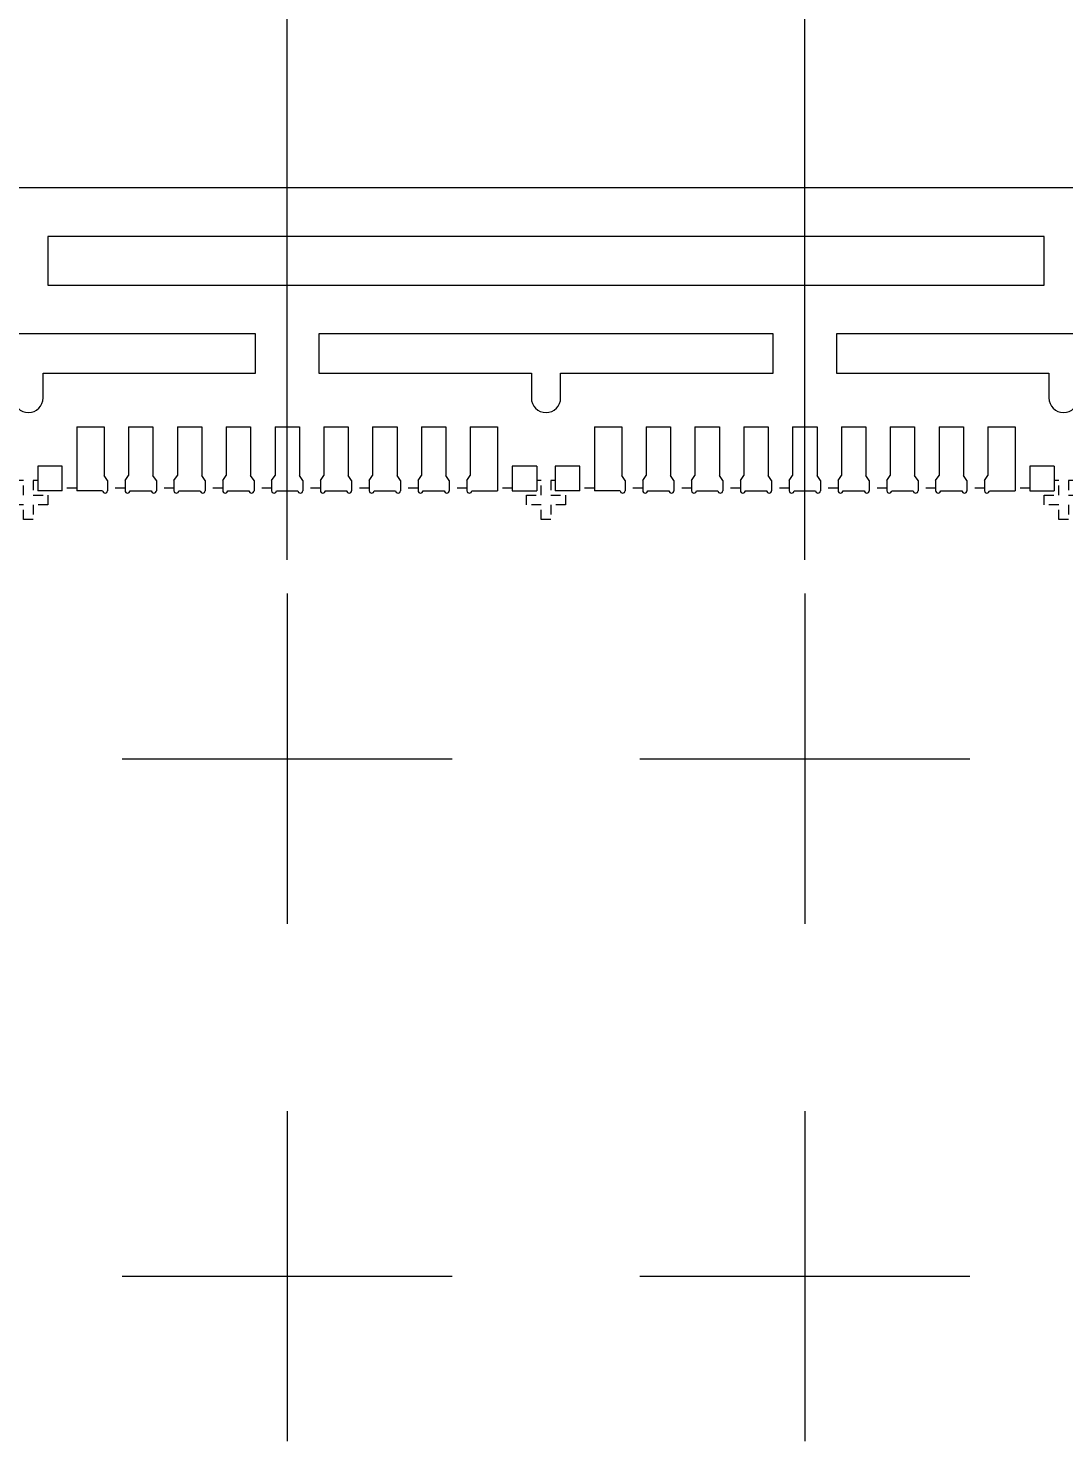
# Model space of a CAD drawing. Extents: x -6879 to 1236, y -1283 to -95.
# Drawn here: x -6777.12 to -6766.52, y -1083.48 to -1068.93 of the extents above; entities that cross this region are included whole.
import ezdxf

# ---------------------------------------------------------------- set-up
doc = ezdxf.new("R2010")
doc.units = 0
doc.header["$LTSCALE"] = 5
doc.header["$MEASUREMENT"] = 0
doc.header["$PDMODE"] = 3
for name, pattern in [('0', [0]), ('CENTER', [2, 1.25, -0.25, 0.25, -0.25]), ('HIDDEN', [0.375, 0.25, -0.125])]:
    doc.linetypes.add(name, pattern=pattern)
doc.layers.get('Defpoints').update_dxf_attribs({"linetype": 'CONTINUOUS'})
for name, color, linetype in [('1', 7, 'CONTINUOUS'), ('1D', 4, 'CONTINUOUS'), ('\\M+5B1EA\\M+5D7A2', 4, '0')]:
    doc.layers.add(name, color=color, linetype=linetype)
doc.layers.add('center', color=1, linetype='CONTINUOUS', lineweight=18)
doc.styles.add('\\M+5CBCE\\M+5CCE5', font='SimSun.ttf')
doc.styles.add('SIMPLEX', font='SIMPLEX')
doc.dimstyles.get("Standard").update_dxf_attribs({"dimscale": 0.12, "dimtxt": 1, "dimasz": 1, "dimexe": 0.3, "dimexo": 0.3, "dimgap": 0.3, "dimtad": 0, "dimdec": 3, "dimzin": 0, "dimdsep": 46, "dimtxsty": 'SIMPLEX', "dimcen": 0.5, "dimclrd": 256, "dimclre": 256, "dimclrt": 256, "dimadec": 0, "dimazin": 0, "dimtfac": 1, "dimtdec": 3, "dimtofl": 0, "dimtmove": 0, "dimatfit": 0, "dimfxl": 0, "dimtolj": 1, "dimtzin": 0, "dimlwd": -1, "dimlwe": -1, "dimarcsym": 0})

# ---------------------------------------------------------------- blocks, each defined once
blk = doc.blocks.new('*D62')
at = {"layer": '\\M+5B1EA\\M+5D7A2', "linetype": 'Continuous', "lineweight": 5}
for p, q in [((-6790.819, -1140.6), (-6790.819, -1149.597)), ((-6790.819, -1149.597), (-6789.361, -1149.837)), ((-6789.361, -1149.837), (-6789.361, -1150.077))]:
    blk.add_line(p, q, dxfattribs=at)
at = {"layer": 'Defpoints', "color": 0}
for p in [(-6756.069, -1068.076), (-6790.819, -1140.564), (-6789.361, -1150.077)]:
    blk.add_point(p, dxfattribs=at)
at = {"layer": '\\M+5B1EA\\M+5D7A2', "lineweight": 5, "insert": (-6789.361, -1152.097), "char_height": 0.96, "attachment_point": 5, "rotation": 90, "style": '\\M+5CBCE\\M+5CCE5'}
blk.add_mtext('\\A1;34.750', dxfattribs=at)

msp = doc.modelspace()

# ---------------------------------------------------------------- linework, layer by layer
at = {"layer": '1', "color": 7, "lineweight": 5}
for p, q in [((-6776.6239, -1073.0135, -0.0291), (-6776.3439, -1073.0135, -0.0291)), ((-6776.3439, -1073.0135, -0.0291), (-6776.3439, -1073.5135, -0.0291)), ((-6776.0939, -1073.0135, -0.0291), (-6775.8439, -1073.0135, -0.0291)), ((-6776.0939, -1073.0135, -0.0291), (-6776.0939, -1073.5135, -0.0291)), ((-6775.8439, -1073.0135, -0.0291), (-6775.8439, -1073.5135, -0.0291)), ((-6775.5939, -1073.0135, -0.0291), (-6775.3439, -1073.0135, -0.0291)), ((-6775.5939, -1073.0135, -0.0291), (-6775.5939, -1073.5135, -0.0291)), ((-6775.3439, -1073.0135, -0.0291), (-6775.3439, -1073.5135, -0.0291)), ((-6775.0939, -1073.0135, -0.0291), (-6774.8439, -1073.0135, -0.0291)), ((-6775.0939, -1073.0135, -0.0291), (-6775.0939, -1073.5135, -0.0291)), ((-6774.8439, -1073.0135, -0.0291), (-6774.8439, -1073.5135, -0.0291)), ((-6774.5939, -1073.0135, -0.0291), (-6774.3439, -1073.0135, -0.0291)), ((-6774.5939, -1073.0135, -0.0291), (-6774.5939, -1073.5135, -0.0291)), ((-6774.3439, -1073.0135, -0.0291), (-6774.3439, -1073.5135, -0.0291)), ((-6774.0939, -1073.0135, -0.0291), (-6773.8439, -1073.0135, -0.0291)), ((-6774.0939, -1073.0135, -0.0291), (-6774.0939, -1073.5135, -0.0291)), ((-6773.8439, -1073.0135, -0.0291), (-6773.8439, -1073.5135, -0.0291)), ((-6773.5939, -1073.0135, -0.0291), (-6773.3439, -1073.0135, -0.0291)), ((-6773.5939, -1073.0135, -0.0291), (-6773.5939, -1073.5135, -0.0291)), ((-6773.3439, -1073.0135, -0.0291), (-6773.3439, -1073.5135, -0.0291)), ((-6773.0939, -1073.0135, -0.0291), (-6772.8439, -1073.0135, -0.0291)), ((-6773.0939, -1073.0135, -0.0291), (-6773.0939, -1073.5135, -0.0291)), ((-6772.8439, -1073.0135, -0.0291), (-6772.8439, -1073.5135, -0.0291)), ((-6772.5939, -1073.0135, -0.0291), (-6772.3139, -1073.0135, -0.0291)), ((-6772.5939, -1073.0135, -0.0291), (-6772.5939, -1073.5135, -0.0291)), ((-6771.3239, -1073.0135, -0.0291), (-6771.0439, -1073.0135, -0.0291)), ((-6771.0439, -1073.0135, -0.0291), (-6771.0439, -1073.5135, -0.0291)), ((-6770.7939, -1073.0135, -0.0291), (-6770.5439, -1073.0135, -0.0291)), ((-6770.7939, -1073.0135, -0.0291), (-6770.7939, -1073.5135, -0.0291)), ((-6770.5439, -1073.0135, -0.0291), (-6770.5439, -1073.5135, -0.0291)), ((-6770.2939, -1073.0135, -0.0291), (-6770.0439, -1073.0135, -0.0291)), ((-6770.2939, -1073.0135, -0.0291), (-6770.2939, -1073.5135, -0.0291)), ((-6770.0439, -1073.0135, -0.0291), (-6770.0439, -1073.5135, -0.0291)), ((-6769.7939, -1073.0135, -0.0291), (-6769.5439, -1073.0135, -0.0291)), ((-6769.7939, -1073.0135, -0.0291), (-6769.7939, -1073.5135, -0.0291)), ((-6769.5439, -1073.0135, -0.0291), (-6769.5439, -1073.5135, -0.0291)), ((-6769.2939, -1073.0135, -0.0291), (-6769.0439, -1073.0135, -0.0291)), ((-6769.2939, -1073.0135, -0.0291), (-6769.2939, -1073.5135, -0.0291)), ((-6769.0439, -1073.0135, -0.0291), (-6769.0439, -1073.5135, -0.0291)), ((-6768.7939, -1073.0135, -0.0291), (-6768.5439, -1073.0135, -0.0291)), ((-6768.7939, -1073.0135, -0.0291), (-6768.7939, -1073.5135, -0.0291)), ((-6768.5439, -1073.0135, -0.0291), (-6768.5439, -1073.5135, -0.0291)), ((-6768.2939, -1073.0135, -0.0291), (-6768.0439, -1073.0135, -0.0291)), ((-6768.2939, -1073.0135, -0.0291), (-6768.2939, -1073.5135, -0.0291)), ((-6768.0439, -1073.0135, -0.0291), (-6768.0439, -1073.5135, -0.0291)), ((-6767.7939, -1073.0135, -0.0291), (-6767.5439, -1073.0135, -0.0291)), ((-6767.7939, -1073.0135, -0.0291), (-6767.7939, -1073.5135, -0.0291)), ((-6767.5439, -1073.0135, -0.0291), (-6767.5439, -1073.5135, -0.0291)), ((-6767.2939, -1073.0135, -0.0291), (-6767.0139, -1073.0135, -0.0291)), ((-6767.2939, -1073.0135, -0.0291), (-6767.2939, -1073.5135, -0.0291))]:
    msp.add_line(p, q, dxfattribs=at)
at = {"layer": '1', "lineweight": 5}
for p, q in [((-6776.6239, -1073.0135, -0.0291), (-6776.6239, -1073.6685, -0.0291)), ((-6772.3139, -1073.0135, -0.0291), (-6772.3139, -1073.6685, -0.0291)), ((-6771.3239, -1073.0135, -0.0291), (-6771.3239, -1073.6685, -0.0291)), ((-6767.0139, -1073.0135, -0.0291), (-6767.0139, -1073.6685, -0.0291)), ((-6777.0239, -1073.4185, -0.0291), (-6777.0239, -1073.6685, -0.0291)), ((-6771.9139, -1073.4185, -0.0291), (-6771.9139, -1073.6685, -0.0291)), ((-6771.7239, -1073.4185, -0.0291), (-6771.7239, -1073.6685, -0.0291)), ((-6766.6139, -1073.4185, -0.0291), (-6766.6139, -1073.6685, -0.0291)), ((-6776.3089, -1073.5635, -0.0291), (-6776.3439, -1073.5135, -0.0291)), ((-6776.3089, -1073.5635, -0.0291), (-6776.3089, -1073.6685, -0.0291)), ((-6776.1289, -1073.5635, -0.0291), (-6776.0939, -1073.5135, -0.0291)), ((-6776.1289, -1073.5635, -0.0291), (-6776.1289, -1073.6685, -0.0291)), ((-6775.8089, -1073.5635, -0.0291), (-6775.8439, -1073.5135, -0.0291)), ((-6775.8089, -1073.5635, -0.0291), (-6775.8089, -1073.6685, -0.0291)), ((-6775.6289, -1073.5635, -0.0291), (-6775.5939, -1073.5135, -0.0291)), ((-6775.6289, -1073.5635, -0.0291), (-6775.6289, -1073.6685, -0.0291)), ((-6775.3089, -1073.5635, -0.0291), (-6775.3439, -1073.5135, -0.0291)), ((-6775.3089, -1073.5635, -0.0291), (-6775.3089, -1073.6685, -0.0291)), ((-6775.1289, -1073.5635, -0.0291), (-6775.0939, -1073.5135, -0.0291)), ((-6775.1289, -1073.5635, -0.0291), (-6775.1289, -1073.6685, -0.0291)), ((-6774.8089, -1073.5635, -0.0291), (-6774.8439, -1073.5135, -0.0291)), ((-6774.8089, -1073.5635, -0.0291), (-6774.8089, -1073.6685, -0.0291)), ((-6774.6289, -1073.5635, -0.0291), (-6774.5939, -1073.5135, -0.0291)), ((-6774.6289, -1073.5635, -0.0291), (-6774.6289, -1073.6685, -0.0291)), ((-6774.3089, -1073.5635, -0.0291), (-6774.3439, -1073.5135, -0.0291)), ((-6774.3089, -1073.5635, -0.0291), (-6774.3089, -1073.6685, -0.0291)), ((-6774.1289, -1073.5635, -0.0291), (-6774.0939, -1073.5135, -0.0291)), ((-6774.1289, -1073.5635, -0.0291), (-6774.1289, -1073.6685, -0.0291)), ((-6773.8089, -1073.5635, -0.0291), (-6773.8439, -1073.5135, -0.0291)), ((-6773.8089, -1073.5635, -0.0291), (-6773.8089, -1073.6685, -0.0291)), ((-6773.6289, -1073.5635, -0.0291), (-6773.5939, -1073.5135, -0.0291)), ((-6773.6289, -1073.5635, -0.0291), (-6773.6289, -1073.6685, -0.0291)), ((-6773.3089, -1073.5635, -0.0291), (-6773.3439, -1073.5135, -0.0291)), ((-6773.3089, -1073.5635, -0.0291), (-6773.3089, -1073.6685, -0.0291)), ((-6773.1289, -1073.5635, -0.0291), (-6773.0939, -1073.5135, -0.0291)), ((-6773.1289, -1073.5635, -0.0291), (-6773.1289, -1073.6685, -0.0291)), ((-6772.8089, -1073.5635, -0.0291), (-6772.8439, -1073.5135, -0.0291)), ((-6772.8089, -1073.5635, -0.0291), (-6772.8089, -1073.6685, -0.0291)), ((-6772.6289, -1073.5635, -0.0291), (-6772.5939, -1073.5135, -0.0291)), ((-6772.6289, -1073.5635, -0.0291), (-6772.6289, -1073.6685, -0.0291)), ((-6771.0089, -1073.5635, -0.0291), (-6771.0439, -1073.5135, -0.0291)), ((-6771.0089, -1073.5635, -0.0291), (-6771.0089, -1073.6685, -0.0291)), ((-6770.8289, -1073.5635, -0.0291), (-6770.7939, -1073.5135, -0.0291)), ((-6770.8289, -1073.5635, -0.0291), (-6770.8289, -1073.6685, -0.0291)), ((-6770.5089, -1073.5635, -0.0291), (-6770.5439, -1073.5135, -0.0291)), ((-6770.5089, -1073.5635, -0.0291), (-6770.5089, -1073.6685, -0.0291)), ((-6770.3289, -1073.5635, -0.0291), (-6770.2939, -1073.5135, -0.0291)), ((-6770.3289, -1073.5635, -0.0291), (-6770.3289, -1073.6685, -0.0291)), ((-6770.0089, -1073.5635, -0.0291), (-6770.0439, -1073.5135, -0.0291)), ((-6770.0089, -1073.5635, -0.0291), (-6770.0089, -1073.6685, -0.0291)), ((-6769.8289, -1073.5635, -0.0291), (-6769.7939, -1073.5135, -0.0291)), ((-6769.8289, -1073.5635, -0.0291), (-6769.8289, -1073.6685, -0.0291)), ((-6769.5089, -1073.5635, -0.0291), (-6769.5439, -1073.5135, -0.0291)), ((-6769.5089, -1073.5635, -0.0291), (-6769.5089, -1073.6685, -0.0291)), ((-6769.3289, -1073.5635, -0.0291), (-6769.2939, -1073.5135, -0.0291)), ((-6769.3289, -1073.5635, -0.0291), (-6769.3289, -1073.6685, -0.0291)), ((-6769.0089, -1073.5635, -0.0291), (-6769.0439, -1073.5135, -0.0291)), ((-6769.0089, -1073.5635, -0.0291), (-6769.0089, -1073.6685, -0.0291)), ((-6768.8289, -1073.5635, -0.0291), (-6768.7939, -1073.5135, -0.0291)), ((-6768.8289, -1073.5635, -0.0291), (-6768.8289, -1073.6685, -0.0291)), ((-6768.5089, -1073.5635, -0.0291), (-6768.5439, -1073.5135, -0.0291)), ((-6768.5089, -1073.5635, -0.0291), (-6768.5089, -1073.6685, -0.0291)), ((-6768.3289, -1073.5635, -0.0291), (-6768.2939, -1073.5135, -0.0291)), ((-6768.3289, -1073.5635, -0.0291), (-6768.3289, -1073.6685, -0.0291)), ((-6768.0089, -1073.5635, -0.0291), (-6768.0439, -1073.5135, -0.0291)), ((-6768.0089, -1073.5635, -0.0291), (-6768.0089, -1073.6685, -0.0291)), ((-6767.8289, -1073.5635, -0.0291), (-6767.7939, -1073.5135, -0.0291)), ((-6767.8289, -1073.5635, -0.0291), (-6767.8289, -1073.6685, -0.0291)), ((-6767.5089, -1073.5635, -0.0291), (-6767.5439, -1073.5135, -0.0291)), ((-6767.5089, -1073.5635, -0.0291), (-6767.5089, -1073.6685, -0.0291)), ((-6767.3289, -1073.5635, -0.0291), (-6767.2939, -1073.5135, -0.0291)), ((-6767.3289, -1073.5635, -0.0291), (-6767.3289, -1073.6685, -0.0291)), ((-6776.7739, -1073.6685, -0.0291), (-6777.0239, -1073.6685, -0.0291)), ((-6776.3589, -1073.6685, -0.0291), (-6776.6239, -1073.6685, -0.0291)), ((-6776.0789, -1073.6685, -0.0291), (-6775.8589, -1073.6685, -0.0291)), ((-6775.5789, -1073.6685, -0.0291), (-6775.3589, -1073.6685, -0.0291)), ((-6775.0789, -1073.6685, -0.0291), (-6774.8589, -1073.6685, -0.0291)), ((-6774.5789, -1073.6685, -0.0291), (-6774.3589, -1073.6685, -0.0291)), ((-6774.0789, -1073.6685, -0.0291), (-6773.8589, -1073.6685, -0.0291)), ((-6773.5789, -1073.6685, -0.0291), (-6773.3589, -1073.6685, -0.0291)), ((-6773.0789, -1073.6685, -0.0291), (-6772.8589, -1073.6685, -0.0291)), ((-6772.5789, -1073.6685, -0.0291), (-6772.3139, -1073.6685, -0.0291)), ((-6772.1639, -1073.6685, -0.0291), (-6771.9139, -1073.6685, -0.0291)), ((-6771.4739, -1073.6685, -0.0291), (-6771.7239, -1073.6685, -0.0291)), ((-6771.0589, -1073.6685, -0.0291), (-6771.3239, -1073.6685, -0.0291)), ((-6770.7789, -1073.6685, -0.0291), (-6770.5589, -1073.6685, -0.0291)), ((-6770.2789, -1073.6685, -0.0291), (-6770.0589, -1073.6685, -0.0291)), ((-6769.7789, -1073.6685, -0.0291), (-6769.5589, -1073.6685, -0.0291)), ((-6769.2789, -1073.6685, -0.0291), (-6769.0589, -1073.6685, -0.0291)), ((-6768.7789, -1073.6685, -0.0291), (-6768.5589, -1073.6685, -0.0291)), ((-6768.2789, -1073.6685, -0.0291), (-6768.0589, -1073.6685, -0.0291)), ((-6767.7789, -1073.6685, -0.0291), (-6767.5589, -1073.6685, -0.0291)), ((-6767.2789, -1073.6685, -0.0291), (-6767.0139, -1073.6685, -0.0291)), ((-6766.8639, -1073.6685, -0.0291), (-6766.6139, -1073.6685, -0.0291))]:
    msp.add_line(p, q, dxfattribs=at)
at = {"layer": '1', "lineweight": 5, "elevation": -0.0291}
msp.add_lwpolyline([(-6776.9189, -1071.5635), (-6766.7189, -1071.5635), (-6766.7189, -1071.0635), (-6776.9189, -1071.0635)], close=True, dxfattribs=at)
for points in [[(-6777.2689, -1072.7185, 1), (-6776.9689, -1072.7185), (-6776.9689, -1072.4635), (-6774.7939, -1072.4635), (-6774.7939, -1072.0635), (-6779.4439, -1072.0635), (-6779.4439, -1072.4635), (-6777.2689, -1072.4635)], [(-6771.9689, -1072.7185, 1), (-6771.6689, -1072.7185), (-6771.6689, -1072.4635), (-6769.4939, -1072.4635), (-6769.4939, -1072.0635), (-6774.1439, -1072.0635), (-6774.1439, -1072.4635), (-6771.9689, -1072.4635)], [(-6766.6689, -1072.7185, 1), (-6766.3689, -1072.7185), (-6766.3689, -1072.4635), (-6764.1939, -1072.4635), (-6764.1939, -1072.0635), (-6768.8439, -1072.0635), (-6768.8439, -1072.4635), (-6766.6689, -1072.4635)]]:
    msp.add_lwpolyline(points, format="xyb", close=True, dxfattribs=at)
for points in [[(-6776.7739, -1073.6685), (-6776.7739, -1073.4185), (-6777.0239, -1073.4185)], [(-6771.9139, -1073.4185), (-6772.1639, -1073.4185), (-6772.1639, -1073.6685)], [(-6771.4739, -1073.6685), (-6771.4739, -1073.4185), (-6771.7239, -1073.4185)], [(-6766.6139, -1073.4185), (-6766.8639, -1073.4185), (-6766.8639, -1073.6685)]]:
    msp.add_lwpolyline(points, dxfattribs=at)
at = {"layer": '1', "lineweight": 5}
for centre in [(-6776.3339, -1073.6685, -0.0291), (-6776.1039, -1073.6685, -0.0291), (-6775.8339, -1073.6685, -0.0291), (-6775.6039, -1073.6685, -0.0291), (-6775.3339, -1073.6685, -0.0291), (-6775.1039, -1073.6685, -0.0291), (-6774.8339, -1073.6685, -0.0291), (-6774.6039, -1073.6685, -0.0291), (-6774.3339, -1073.6685, -0.0291), (-6774.1039, -1073.6685, -0.0291), (-6773.8339, -1073.6685, -0.0291), (-6773.6039, -1073.6685, -0.0291), (-6773.3339, -1073.6685, -0.0291), (-6773.1039, -1073.6685, -0.0291), (-6772.8339, -1073.6685, -0.0291), (-6772.6039, -1073.6685, -0.0291), (-6771.0339, -1073.6685, -0.0291), (-6770.8039, -1073.6685, -0.0291), (-6770.5339, -1073.6685, -0.0291), (-6770.3039, -1073.6685, -0.0291), (-6770.0339, -1073.6685, -0.0291), (-6769.8039, -1073.6685, -0.0291), (-6769.5339, -1073.6685, -0.0291), (-6769.3039, -1073.6685, -0.0291), (-6769.0339, -1073.6685, -0.0291), (-6768.8039, -1073.6685, -0.0291), (-6768.5339, -1073.6685, -0.0291), (-6768.3039, -1073.6685, -0.0291), (-6768.0339, -1073.6685, -0.0291), (-6767.8039, -1073.6685, -0.0291), (-6767.5339, -1073.6685, -0.0291), (-6767.3039, -1073.6685, -0.0291)]:
    msp.add_arc(centre, 0.025, 180, 0, dxfattribs=at)
at = {"layer": '1D', "linetype": 'HIDDEN', "lineweight": 5, "ltscale": 0.02}
for p, q in [((-6776.6239, -1073.6435, -0.0291), (-6776.7739, -1073.6435, -0.0291)), ((-6776.1289, -1073.6435, -0.0291), (-6776.3089, -1073.6435, -0.0291)), ((-6775.6289, -1073.6435, -0.0291), (-6775.8089, -1073.6435, -0.0291)), ((-6775.1289, -1073.6435, -0.0291), (-6775.3089, -1073.6435, -0.0291)), ((-6774.6289, -1073.6435, -0.0291), (-6774.8089, -1073.6435, -0.0291)), ((-6774.1289, -1073.6435, -0.0291), (-6774.3089, -1073.6435, -0.0291)), ((-6773.6289, -1073.6435, -0.0291), (-6773.8089, -1073.6435, -0.0291)), ((-6773.1289, -1073.6435, -0.0291), (-6773.3089, -1073.6435, -0.0291)), ((-6772.6289, -1073.6435, -0.0291), (-6772.8089, -1073.6435, -0.0291)), ((-6772.1639, -1073.6435, -0.0291), (-6772.3139, -1073.6435, -0.0291)), ((-6771.3239, -1073.6435, -0.0291), (-6771.4739, -1073.6435, -0.0291)), ((-6770.8289, -1073.6435, -0.0291), (-6771.0089, -1073.6435, -0.0291)), ((-6770.3289, -1073.6435, -0.0291), (-6770.5089, -1073.6435, -0.0291)), ((-6769.8289, -1073.6435, -0.0291), (-6770.0089, -1073.6435, -0.0291)), ((-6769.3289, -1073.6435, -0.0291), (-6769.5089, -1073.6435, -0.0291)), ((-6768.8289, -1073.6435, -0.0291), (-6769.0089, -1073.6435, -0.0291)), ((-6768.3289, -1073.6435, -0.0291), (-6768.5089, -1073.6435, -0.0291)), ((-6767.8289, -1073.6435, -0.0291), (-6768.0089, -1073.6435, -0.0291)), ((-6767.3289, -1073.6435, -0.0291), (-6767.5089, -1073.6435, -0.0291)), ((-6766.8639, -1073.6435, -0.0291), (-6767.0139, -1073.6435, -0.0291))]:
    msp.add_line(p, q, dxfattribs=at)
at = {"layer": '1D', "color": 1, "lineweight": 5, "elevation": -0.0291}
msp.add_lwpolyline([(-6718.8189, -1140.5635), (-6790.8189, -1140.5635), (-6790.8189, -1070.5635), (-6718.8189, -1070.5635)], dxfattribs=at)
at = {"layer": '1D', "linetype": 'HIDDEN', "lineweight": 5, "ltscale": 0.02, "elevation": -0.0291}
for points in [[(-6777.0239, -1073.5635), (-6777.0689, -1073.5635), (-6777.0689, -1073.7135), (-6776.9189, -1073.7135), (-6776.9189, -1073.8135), (-6777.0689, -1073.8135), (-6777.0689, -1073.9635), (-6777.1689, -1073.9635), (-6777.1689, -1073.8135), (-6777.3189, -1073.8135), (-6777.3189, -1073.7135), (-6777.1689, -1073.7135), (-6777.1689, -1073.5635), (-6777.2139, -1073.5635)], [(-6771.7239, -1073.5635), (-6771.7689, -1073.5635), (-6771.7689, -1073.7135), (-6771.6189, -1073.7135), (-6771.6189, -1073.8135), (-6771.7689, -1073.8135), (-6771.7689, -1073.9635), (-6771.8689, -1073.9635), (-6771.8689, -1073.8135), (-6772.0189, -1073.8135), (-6772.0189, -1073.7135), (-6771.8689, -1073.7135), (-6771.8689, -1073.5635), (-6771.9139, -1073.5635)], [(-6766.4239, -1073.5635), (-6766.4689, -1073.5635), (-6766.4689, -1073.7135), (-6766.3189, -1073.7135), (-6766.3189, -1073.8135), (-6766.4689, -1073.8135), (-6766.4689, -1073.9635), (-6766.5689, -1073.9635), (-6766.5689, -1073.8135), (-6766.7189, -1073.8135), (-6766.7189, -1073.7135), (-6766.5689, -1073.7135), (-6766.5689, -1073.5635), (-6766.6139, -1073.5635)]]:
    msp.add_lwpolyline(points, dxfattribs=at)
at = {"layer": '\\M+5B1EA\\M+5D7A2', "lineweight": 5}
for p, q in [((-6774.4689, -1074.3778, -0.0291), (-6774.4689, -1060.6461, -0.0291)), ((-6769.1689, -1074.3778, -0.0291), (-6769.1689, -1060.6461, -0.0291))]:
    msp.add_line(p, q, dxfattribs=at)
at = {"layer": 'center', "color": 1, "linetype": 'CENTER', "lineweight": 5}
for p, q in [((-6774.4689, -1074.7228, -0.0291), (-6774.4689, -1078.1042, -0.0291)), ((-6769.1689, -1074.7228, -0.0291), (-6769.1689, -1078.1042, -0.0291)), ((-6776.1597, -1076.4135, -0.0291), (-6772.7782, -1076.4135, -0.0291)), ((-6770.8597, -1076.4135, -0.0291), (-6767.4782, -1076.4135, -0.0291)), ((-6774.4689, -1080.0228, -0.0291), (-6774.4689, -1083.4042, -0.0291)), ((-6769.1689, -1080.0228, -0.0291), (-6769.1689, -1083.4042, -0.0291)), ((-6776.1597, -1081.7135, -0.0291), (-6772.7782, -1081.7135, -0.0291)), ((-6770.8597, -1081.7135, -0.0291), (-6767.4782, -1081.7135, -0.0291))]:
    msp.add_line(p, q, dxfattribs=at)

# ---------------------------------------------------------------- dimensions: what is measured, and where the dimension line sits
at = {"layer": '\\M+5B1EA\\M+5D7A2', "lineweight": 5}
dim = msp.add_ordinate_dim(feature_location=(-6790.8189, -1140.5635, -0.0291), offset=(1.458, -9.5133), dtype=1, origin=(-6756.0689, -1068.0755, -0.0291), dimstyle='Standard', override={"dimtxt": 8, "dimtxsty": '\\M+5CBCE\\M+5CCE5', "dimtfillclr": 256, "dimlwe": 5, "dimarcsym": 2}, dxfattribs=at)
dim.commit()
dim.dimension.update_dxf_attribs({"geometry": '*D62', "text_midpoint": (-6789.361, -1152.0972, -0.0291)})

doc.saveas('drawing.dxf')
